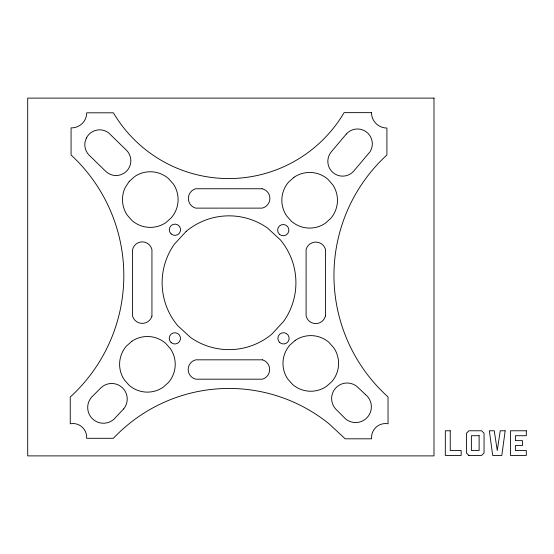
<?xml version="1.0" encoding="UTF-8"?>
<svg xmlns="http://www.w3.org/2000/svg" width="554" height="554" viewBox="0 0 554 554"><rect width="100%" height="100%" fill="white"/><g stroke="black" fill="none" stroke-linecap="round" stroke-linejoin="round"><path stroke-width="0.83" d="M468.656 455.423L481.585 455.423L484.051 452.957L484.051 433.242L481.585 430.777L468.913 430.777L466.447 433.242L466.447 452.957L468.913 455.423M371.519 112.642L371.512 113.577A15.443 15.443 0 0 0 386.907 128.05L386.907 154.982A163.499 163.499 0 0 0 388.035 396.934L388.035 423.789A13.954 13.954 0 0 0 371.596 438.81L345.19 438.81L328.868 423.658A159.102 159.102 0 0 0 113.39 438.297L86.632 438.297A13.739 13.739 0 0 0 70.247 423.789L70.247 397.031A164.337 164.337 0 0 0 71.071 154.982L71.071 127.87A15.193 15.193 0 0 0 86.743 112.808L113.39 112.808A133.978 133.978 0 0 0 344.103 112.642L371.519 112.642M505.172 430.777L501.827 455.423L492.679 455.423L489.334 430.777L494.258 430.777L497.257 450.492L500.248 430.777L505.172 430.777M86.382 138.022L85.15 141.499A14.854 14.854 0 0 0 89.104 155.141L105.752 171.352A14.785 14.785 0 0 0 120.08 174.988L123.632 173.464A14.785 14.785 0 0 0 126.381 150.169L108.515 132.759A14.854 14.854 0 0 0 86.382 138.022M129.276 181.352L125.273 187.411A27.818 27.818 0 0 0 127.254 215.153L132.074 220.589A27.818 27.818 0 0 0 165.875 222.611L171.304 217.791A27.818 27.818 0 0 0 173.326 183.99L168.513 178.554A27.818 27.818 0 0 0 134.705 176.532L129.276 181.352M346.292 134.054L331.313 151.817A14.785 14.785 0 0 0 333.079 172.654A14.785 14.785 0 0 0 353.916 170.888L370.003 151.817A14.854 14.854 0 0 0 366.381 131.949A14.854 14.854 0 0 0 346.292 134.054M186.172 231.371L174.337 244.217A66.895 66.895 0 0 0 177.654 325.593L190.5 337.428A66.895 66.895 0 0 0 271.876 334.104L283.71 321.265A66.895 66.895 0 0 0 280.386 239.889L267.547 228.054A66.895 66.895 0 0 0 186.172 231.371M123.715 408.852L115.738 417.294A15.727 15.727 0 0 1 92.49 418.817A15.727 15.727 0 0 1 93.224 395.535L101.195 387.571A15.533 15.533 0 0 1 122.372 387.717A15.533 15.533 0 0 1 123.715 408.852M294.07 177.225L288.641 182.044A27.818 27.818 0 0 0 286.619 215.845L291.432 221.281A27.818 27.818 0 0 0 325.24 223.304L330.669 218.484A27.818 27.818 0 0 0 332.691 184.683L327.871 179.247A27.818 27.818 0 0 0 294.07 177.225M131.831 341.271L126.395 346.091A27.818 27.818 0 0 0 124.373 379.892L129.193 385.321A27.818 27.818 0 0 0 163.001 387.35L168.43 382.53A27.818 27.818 0 0 0 170.452 348.722L165.632 343.293A27.818 27.818 0 0 0 131.831 341.271M295.199 340.391L289.77 345.211A27.818 27.818 0 0 0 287.748 379.019L292.56 384.448A27.818 27.818 0 0 0 326.368 386.47L331.798 381.651A27.818 27.818 0 0 0 333.82 347.85L329.007 342.414A27.818 27.818 0 0 0 295.199 340.391M433.997 98.113L27.7 98.113L27.7 455.887L433.997 455.887L433.997 98.113M262.146 188.755L195.597 188.755A10.097 10.097 0 0 0 195.597 208.124L262.146 208.124A9.924 9.924 0 0 0 262.146 188.755M262.444 359.823L195.901 359.823A9.924 9.924 0 0 0 195.901 379.185L262.444 379.185A10.097 10.097 0 0 0 262.444 359.823M450.25 430.777L445.319 430.777L445.319 455.423L461.163 455.423L461.163 450.492L450.25 450.492L450.25 430.777M526.3 430.777L510.456 430.777L510.456 455.423L526.3 455.423L526.3 450.492L515.386 450.492L515.386 445.561L522.429 445.561L522.429 440.631L515.386 440.631L515.386 435.707L526.3 435.707L526.3 430.777M479.12 435.707L471.378 435.707L471.378 450.492L479.12 450.492L479.12 435.707M365.432 394.503L356.991 386.526A15.533 15.533 0 0 0 335.856 387.869A15.533 15.533 0 0 0 335.71 409.046L343.674 417.017A15.727 15.727 0 0 0 366.956 417.751A15.727 15.727 0 0 0 365.432 394.503M325.468 315.863L325.468 249.314A10.097 10.097 0 0 0 306.106 249.314L306.106 315.863A9.924 9.924 0 0 0 325.468 315.863M151.941 316.161L151.941 249.619A9.924 9.924 0 0 0 132.579 249.619L132.579 316.161A10.097 10.097 0 0 0 151.941 316.161M171.082 342.531A5.63 5.63 0 0 0 180.369 339.533A5.63 5.63 0 0 0 173.132 332.996A5.63 5.63 0 0 0 171.082 342.531M171.158 233.927A5.63 5.63 0 0 0 180.445 230.928A5.63 5.63 0 0 0 173.208 224.384A5.63 5.63 0 0 0 171.158 233.927M279.472 234.321A5.63 5.63 0 0 0 288.759 231.323A5.63 5.63 0 0 0 281.522 224.786A5.63 5.63 0 0 0 279.472 234.321M279.728 342.531A5.63 5.63 0 0 0 289.015 339.533A5.63 5.63 0 0 0 281.778 332.989A5.63 5.63 0 0 0 279.728 342.531"/></g></svg>
